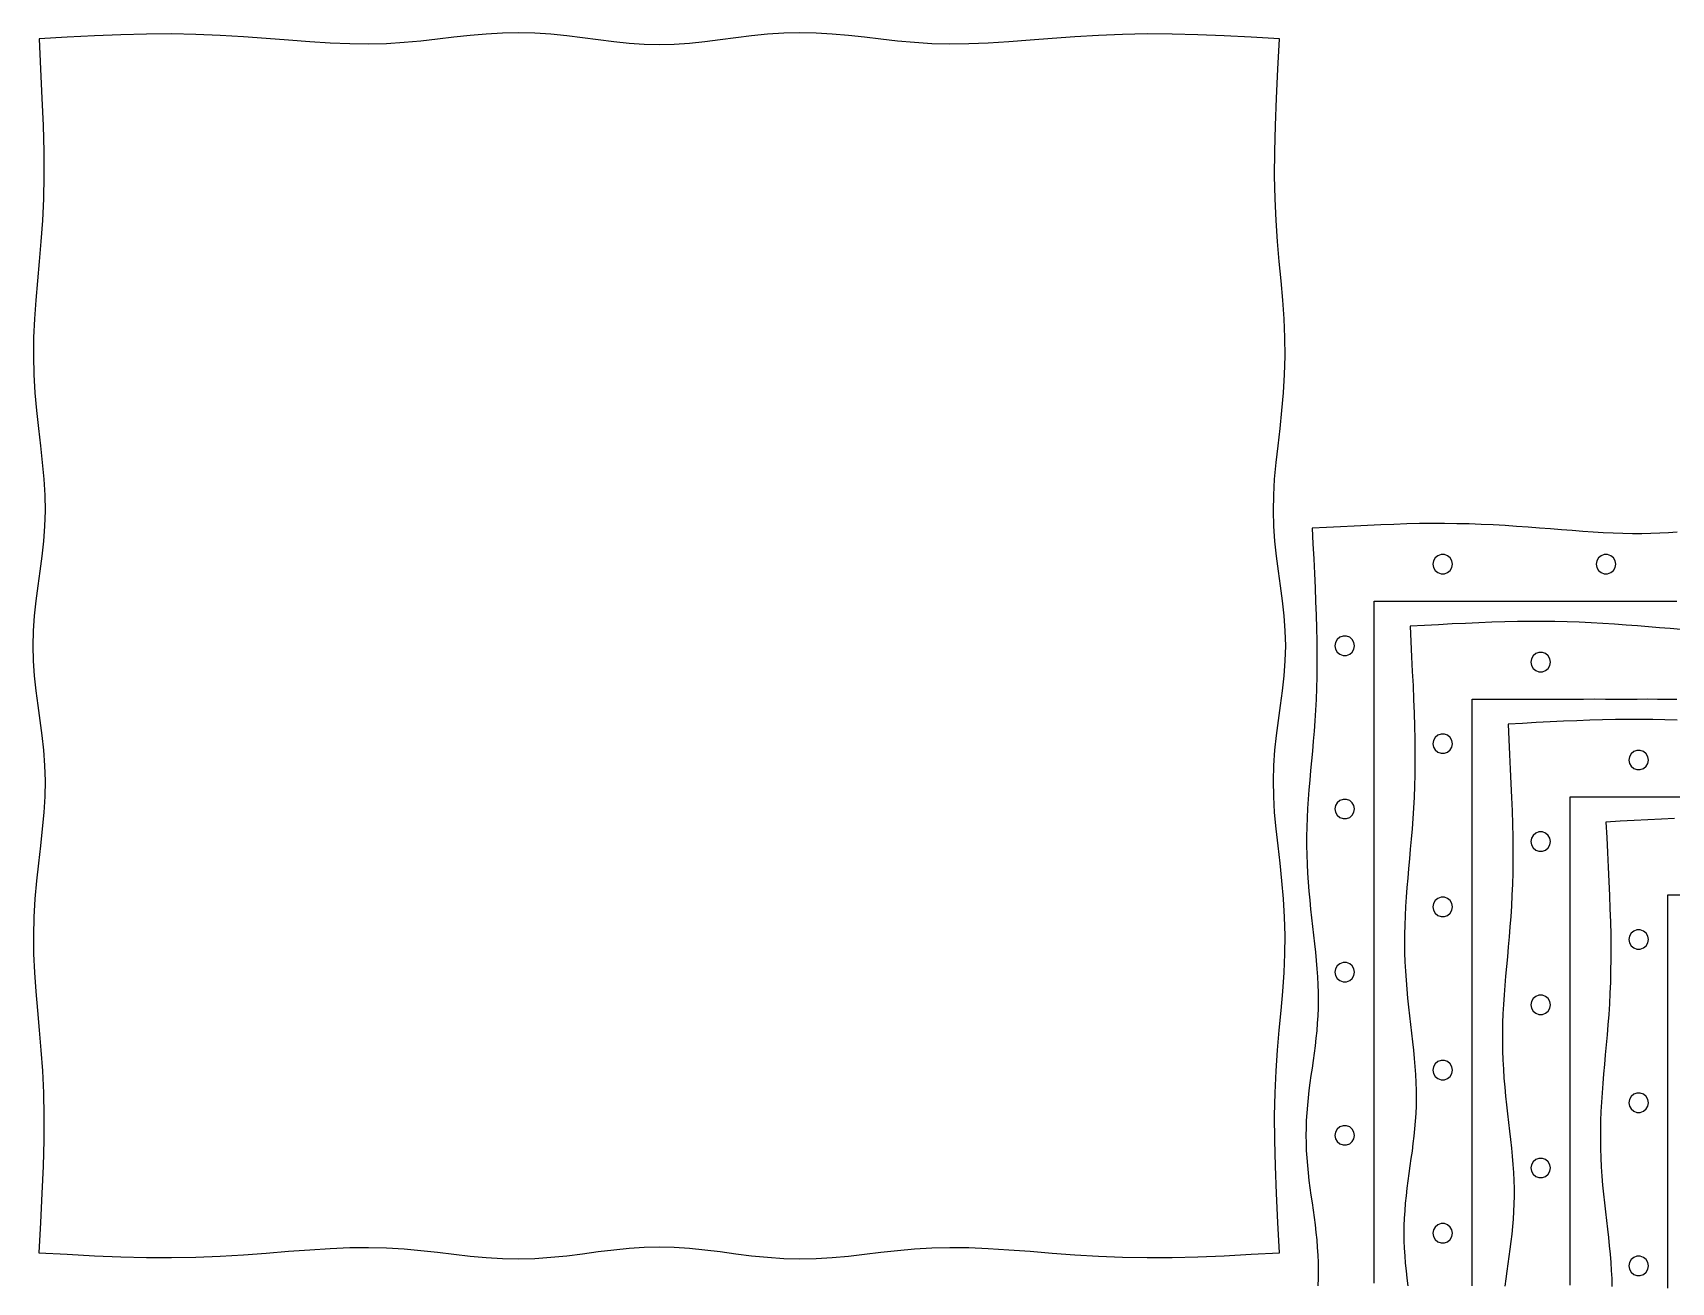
# Model space of a CAD drawing. Header units: metres. Extents: x 28 to 1492, y 12 to 1398.
# Drawn here: x 28 to 530, y 855 to 1238 of the extents above; entities that cross this region are included whole.
import ezdxf

# ---------------------------------------------------------------- set-up
doc = ezdxf.new("R2010")
doc.units = ezdxf.units.M

msp = doc.modelspace()

# ---------------------------------------------------------------- linework, layer by layer
for points in [[(411.9, 1050), (411.78, 1054.6), (411.46, 1059.2), (410.97, 1063.79), (410.36, 1068.35), (409.72, 1072.9), (409.11, 1077.46), (408.61, 1082.03), (408.27, 1086.66), (408.14, 1091.36), (408.23, 1096.15), (408.52, 1101.07), (408.98, 1106.12), (409.56, 1111.3), (410.17, 1116.61), (410.75, 1122.03), (411.24, 1127.54), (411.57, 1133.12), (411.7, 1138.76), (411.64, 1144.43), (411.39, 1150.14), (410.98, 1155.91), (410.47, 1161.76), (409.92, 1167.73), (409.39, 1173.88), (408.95, 1180.27), (408.65, 1186.96), (408.51, 1194.02), (408.55, 1201.48), (408.76, 1209.4), (409.1, 1217.78), (409.53, 1226.65), (410, 1236), (401.33, 1236.45), (393.01, 1236.87), (384.95, 1237.2), (377.11, 1237.41), (369.43, 1237.45), (361.91, 1237.31), (354.54, 1237.02), (347.35, 1236.59), (340.36, 1236.07), (333.59, 1235.53), (327.07, 1235.03), (320.81, 1234.63), (314.8, 1234.38), (309.05, 1234.32), (303.52, 1234.46), (298.18, 1234.78), (292.99, 1235.25), (287.92, 1235.82), (282.91, 1236.42), (277.94, 1236.98), (272.98, 1237.43), (268.03, 1237.72), (263.08, 1237.81), (258.13, 1237.68), (253.2, 1237.35), (248.31, 1236.86), (243.46, 1236.27), (238.67, 1235.63), (233.94, 1235.04), (229.26, 1234.56), (224.62, 1234.24), (220, 1234.14), (215.38, 1234.24), (210.74, 1234.56), (206.06, 1235.04), (201.33, 1235.63), (196.54, 1236.27), (191.69, 1236.86), (186.8, 1237.35), (181.87, 1237.68), (176.92, 1237.81), (171.97, 1237.72), (167.02, 1237.43), (162.06, 1236.98), (157.09, 1236.42), (152.08, 1235.82), (147.01, 1235.25), (141.82, 1234.78), (136.48, 1234.46), (130.95, 1234.32), (125.2, 1234.38), (119.19, 1234.63), (112.93, 1235.03), (106.41, 1235.53), (99.64, 1236.07), (92.65, 1236.59), (85.46, 1237.02), (78.09, 1237.31), (70.57, 1237.45), (62.89, 1237.41), (55.05, 1237.2), (46.99, 1236.87), (38.67, 1236.45), (30.01, 1236), (30.47, 1226.65), (30.9, 1217.78), (31.24, 1209.4), (31.45, 1201.48), (31.49, 1194.02), (31.35, 1186.96), (31.05, 1180.27), (30.61, 1173.88), (30.08, 1167.73), (29.53, 1161.76), (29.02, 1155.91), (28.61, 1150.14), (28.36, 1144.43), (28.3, 1138.76), (28.43, 1133.12), (28.76, 1127.54), (29.25, 1122.03), (29.83, 1116.61), (30.44, 1111.3), (31.02, 1106.12), (31.48, 1101.07), (31.77, 1096.15), (31.86, 1091.36), (31.73, 1086.66), (31.39, 1082.03), (30.89, 1077.46), (30.28, 1072.9), (29.64, 1068.35), (29.03, 1063.79), (28.54, 1059.2), (28.22, 1054.6), (28.1, 1050), (28.22, 1045.4), (28.54, 1040.8), (29.03, 1036.21), (29.64, 1031.65), (30.28, 1027.1), (30.89, 1022.54), (31.39, 1017.97), (31.73, 1013.34), (31.86, 1008.64), (31.77, 1003.85), (31.48, 998.93), (31.02, 993.88), (30.44, 988.7), (29.83, 983.39), (29.25, 977.97), (28.76, 972.46), (28.43, 966.88), (28.3, 961.24), (28.36, 955.57), (28.61, 949.86), (29.02, 944.09), (29.53, 938.24), (30.08, 932.27), (30.61, 926.12), (31.05, 919.73), (31.35, 913.04), (31.49, 905.98), (31.45, 898.52), (31.24, 890.6), (30.9, 882.22), (30.47, 873.35), (30, 864.01), (38.67, 863.55), (46.99, 863.13), (55.05, 862.8), (62.89, 862.59), (70.57, 862.55), (78.09, 862.69), (85.46, 862.98), (92.65, 863.41), (99.64, 863.93), (106.41, 864.47), (112.93, 864.97), (119.19, 865.37), (125.2, 865.62), (130.95, 865.68), (136.48, 865.54), (141.82, 865.22), (147.01, 864.75), (152.08, 864.18), (157.09, 863.58), (162.06, 863.02), (167.02, 862.57), (171.97, 862.28), (176.92, 862.19), (181.87, 862.32), (186.8, 862.65), (191.69, 863.14), (196.54, 863.73), (201.33, 864.37), (206.06, 864.96), (210.74, 865.44), (215.38, 865.76), (220, 865.86), (224.62, 865.76), (229.26, 865.44), (233.94, 864.96), (238.67, 864.37), (243.46, 863.73), (248.31, 863.14), (253.2, 862.65), (258.13, 862.32), (263.08, 862.19), (268.03, 862.28), (272.98, 862.57), (277.94, 863.02), (282.91, 863.58), (287.92, 864.18), (292.99, 864.75), (298.18, 865.22), (303.52, 865.54), (309.05, 865.68), (314.8, 865.62), (320.81, 865.37), (327.07, 864.97), (333.59, 864.47), (340.36, 863.93), (347.35, 863.41), (354.54, 862.98), (361.91, 862.69), (369.43, 862.55), (377.11, 862.59), (384.95, 862.8), (393.01, 863.13), (401.33, 863.55), (409.99, 864), (409.53, 873.35), (409.1, 882.22), (408.76, 890.6), (408.55, 898.52), (408.51, 905.98), (408.65, 913.04), (408.95, 919.73), (409.39, 926.12), (409.92, 932.27), (410.47, 938.24), (410.98, 944.09), (411.39, 949.86), (411.64, 955.57), (411.7, 961.24), (411.57, 966.88), (411.24, 972.46), (410.75, 977.97), (410.17, 983.39), (409.56, 988.7), (408.98, 993.88), (408.52, 998.93), (408.23, 1003.85), (408.14, 1008.64), (408.27, 1013.34), (408.61, 1017.97), (409.11, 1022.54), (409.72, 1027.1), (410.36, 1031.65), (410.97, 1036.21), (411.46, 1040.8), (411.78, 1045.4), (411.9, 1050)], [(531.82, 1084.78), (529.17, 1084.6), (526.48, 1084.46), (523.74, 1084.37), (520.95, 1084.32), (518.1, 1084.33), (515.2, 1084.38), (512.23, 1084.49), (509.19, 1084.63), (506.09, 1084.81), (502.93, 1085.03), (499.7, 1085.27), (496.41, 1085.53), (493.05, 1085.8), (489.64, 1086.07), (486.17, 1086.34), (482.65, 1086.59), (479.08, 1086.82), (475.46, 1087.02), (471.8, 1087.18), (468.09, 1087.31), (464.35, 1087.4), (460.57, 1087.45), (456.75, 1087.45), (452.89, 1087.41), (448.99, 1087.32), (445.05, 1087.2), (441.05, 1087.05), (436.99, 1086.87), (432.87, 1086.67), (428.67, 1086.45), (424.39, 1086.22), (420.01, 1086), (420.24, 1081.26), (420.47, 1076.65), (420.69, 1072.16), (420.9, 1067.78), (421.08, 1063.53), (421.24, 1059.4), (421.36, 1055.38), (421.45, 1051.48), (421.49, 1047.7), (421.49, 1044.02), (421.44, 1040.44), (421.35, 1036.96), (421.22, 1033.58), (421.05, 1030.27), (420.84, 1027.04), (420.61, 1023.88), (420.35, 1020.78), (420.08, 1017.73), (419.81, 1014.72), (419.53, 1011.76), (419.27, 1008.82), (419.02, 1005.91), (418.8, 1003.02), (418.61, 1000.14), (418.46, 997.28), (418.36, 994.43), (418.3, 991.59), (418.3, 988.76), (418.34, 985.94), (418.43, 983.12), (418.58, 980.33), (418.76, 977.54), (418.99, 974.78), (419.25, 972.03), (419.53, 969.31), (419.83, 966.61), (420.14, 963.94), (420.44, 961.3), (420.74, 958.69), (421.02, 956.12), (421.26, 953.58), (421.48, 951.07), (421.65, 948.6), (421.77, 946.15), (421.84, 943.74), (421.86, 941.36), (421.82, 939), (421.73, 936.66), (421.58, 934.34), (421.39, 932.03), (421.16, 929.74), (420.89, 927.46), (420.6, 925.18), (420.28, 922.9), (419.96, 920.63), (419.64, 918.35), (419.32, 916.07), (419.03, 913.79), (418.77, 911.5), (418.54, 909.2), (418.35, 906.91), (418.22, 904.6), (418.13, 902.3), (418.1, 900), (418.13, 897.7), (418.22, 895.4), (418.35, 893.09), (418.54, 890.8), (418.77, 888.5), (419.03, 886.21), (419.32, 883.93), (419.64, 881.65), (419.96, 879.37), (420.28, 877.1), (420.6, 874.82), (420.89, 872.54), (421.16, 870.26), (421.39, 867.97), (421.58, 865.66), (421.73, 863.34), (421.82, 861), (421.86, 858.64), (421.84, 856.26), (421.77, 853.85)], [(463, 1075), (462.81, 1076.02), (462.29, 1076.92), (461.5, 1077.59), (460.52, 1077.95), (459.48, 1077.95), (458.51, 1077.59), (457.71, 1076.92), (457.19, 1076.02), (457, 1075), (457.19, 1073.98), (457.71, 1073.08), (458.5, 1072.41), (459.48, 1072.05), (460.52, 1072.05), (461.5, 1072.41), (462.29, 1073.08), (462.81, 1073.98), (463, 1075)], [(513, 1075), (512.81, 1076.02), (512.29, 1076.92), (511.5, 1077.59), (510.52, 1077.95), (509.48, 1077.95), (508.51, 1077.59), (507.71, 1076.92), (507.19, 1076.02), (507, 1075), (507.19, 1073.98), (507.71, 1073.08), (508.5, 1072.41), (509.48, 1072.05), (510.52, 1072.05), (511.5, 1072.41), (512.29, 1073.08), (512.81, 1073.98), (513, 1075)], [(439, 854.7), (439.01, 856.86), (439, 859), (439, 861.13), (439.01, 863.24), (439.01, 865.35), (439, 867.44), (439, 869.53), (439, 871.6), (439, 873.67), (439, 875.72), (439, 877.77), (439, 879.81), (439, 881.85), (439, 883.88), (439, 885.91), (439, 887.93), (439, 889.95), (439, 891.96), (439, 893.98), (439, 895.99), (439, 898), (439, 900), (439, 902), (439, 904.01), (439, 906.02), (439, 908.04), (439, 910.05), (439, 912.07), (439, 914.09), (439, 916.12), (439, 918.15), (439, 920.19), (439, 922.23), (439, 924.28), (439, 926.33), (439, 928.4), (439.01, 930.47), (439, 932.56), (439, 934.65), (439, 936.76), (439.01, 938.87), (439, 941), (439, 943.14), (439, 945.3), (439, 947.47), (439, 949.65), (439, 951.85), (439, 954.07), (439, 956.31), (439, 958.57), (439, 960.84), (439, 963.14), (439, 965.46), (439, 967.8), (439, 970.17), (439, 972.56), (439, 974.98), (439, 977.42), (439, 979.89), (439, 982.39), (439, 984.93), (439, 987.49), (439, 990.09), (439, 992.73), (439, 995.4), (439, 998.11), (439, 1000.86), (439, 1003.66), (439, 1006.49), (439, 1009.38), (439, 1012.31), (439, 1015.29), (439, 1018.32), (439, 1021.4), (439, 1024.55), (439, 1027.75), (439, 1031.01), (439, 1034.34), (439, 1037.74), (439, 1041.2), (439, 1044.74), (439, 1048.36), (439.01, 1052.06), (439, 1055.85), (439, 1059.73), (439.01, 1063.69), (443.15, 1063.69), (447.2, 1063.69), (451.15, 1063.69), (455.02, 1063.69), (458.8, 1063.69), (462.5, 1063.69), (466.12, 1063.69), (469.67, 1063.69), (473.15, 1063.69), (476.56, 1063.7), (479.9, 1063.69), (483.18, 1063.69), (486.41, 1063.69), (489.57, 1063.69), (492.69, 1063.7), (495.75, 1063.69), (498.76, 1063.69), (501.72, 1063.69), (504.64, 1063.69), (507.51, 1063.69), (510.34, 1063.69), (513.13, 1063.69), (515.89, 1063.69), (518.6, 1063.7), (521.28, 1063.7), (523.93, 1063.69), (526.54, 1063.69), (529.13, 1063.69), (531.68, 1063.69)], [(532.93, 1055.03), (529.7, 1055.27), (526.41, 1055.53), (523.05, 1055.8), (519.64, 1056.07), (516.17, 1056.34), (512.65, 1056.59), (509.08, 1056.82), (505.46, 1057.02), (501.8, 1057.18), (498.09, 1057.31), (494.35, 1057.4), (490.57, 1057.45), (486.75, 1057.45), (482.89, 1057.41), (478.99, 1057.32), (475.05, 1057.2), (471.05, 1057.05), (466.99, 1056.87), (462.87, 1056.67), (458.67, 1056.45), (454.39, 1056.22), (450.01, 1056), (450.24, 1051.26), (450.47, 1046.65), (450.69, 1042.16), (450.9, 1037.78), (451.08, 1033.53), (451.24, 1029.4), (451.36, 1025.38), (451.45, 1021.48), (451.49, 1017.7), (451.49, 1014.02), (451.44, 1010.44), (451.35, 1006.96), (451.22, 1003.58), (451.05, 1000.27), (450.84, 997.04), (450.61, 993.88), (450.35, 990.78), (450.08, 987.73), (449.81, 984.72), (449.53, 981.76), (449.27, 978.82), (449.02, 975.91), (448.8, 973.02), (448.61, 970.14), (448.46, 967.28), (448.36, 964.43), (448.3, 961.59), (448.3, 958.76), (448.34, 955.94), (448.43, 953.12), (448.58, 950.33), (448.76, 947.54), (448.99, 944.78), (449.25, 942.03), (449.53, 939.31), (449.83, 936.61), (450.14, 933.94), (450.44, 931.3), (450.74, 928.69), (451.02, 926.12), (451.26, 923.58), (451.48, 921.07), (451.65, 918.6), (451.77, 916.15), (451.84, 913.74), (451.86, 911.36), (451.82, 909), (451.73, 906.66), (451.58, 904.34), (451.39, 902.03), (451.16, 899.74), (450.89, 897.46), (450.6, 895.18), (450.28, 892.9), (449.96, 890.63), (449.64, 888.35), (449.32, 886.07), (449.03, 883.79), (448.77, 881.5), (448.54, 879.2), (448.35, 876.91), (448.22, 874.6), (448.13, 872.3), (448.1, 870), (448.13, 867.7), (448.22, 865.4), (448.35, 863.09), (448.54, 860.8), (448.77, 858.5), (449.03, 856.21), (449.32, 853.93)], [(433, 1050), (432.81, 1051.02), (432.29, 1051.92), (431.5, 1052.59), (430.52, 1052.95), (429.48, 1052.95), (428.51, 1052.59), (427.71, 1051.92), (427.19, 1051.02), (427, 1050), (427.19, 1048.98), (427.71, 1048.08), (428.5, 1047.41), (429.48, 1047.05), (430.52, 1047.05), (431.5, 1047.41), (432.29, 1048.08), (432.81, 1048.98), (433, 1050)], [(493, 1045), (492.81, 1046.02), (492.29, 1046.92), (491.5, 1047.59), (490.52, 1047.95), (489.48, 1047.95), (488.51, 1047.59), (487.71, 1046.92), (487.19, 1046.02), (487, 1045), (487.19, 1043.98), (487.71, 1043.08), (488.5, 1042.41), (489.48, 1042.05), (490.52, 1042.05), (491.5, 1042.41), (492.29, 1043.08), (492.81, 1043.98), (493, 1045)], [(469, 853.88), (469, 855.91), (469, 857.93), (469, 859.95), (469, 861.96), (469, 863.98), (469, 865.99), (469, 868), (469, 870), (469, 872), (469, 874.01), (469, 876.02), (469, 878.04), (469, 880.05), (469, 882.07), (469, 884.09), (469, 886.12), (469, 888.15), (469, 890.19), (469, 892.23), (469, 894.28), (469, 896.33), (469, 898.4), (469.01, 900.47), (469, 902.56), (469, 904.65), (469, 906.76), (469.01, 908.87), (469, 911), (469, 913.14), (469, 915.3), (469, 917.47), (469, 919.65), (469, 921.85), (469, 924.07), (469, 926.31), (469, 928.57), (469, 930.84), (469, 933.14), (469, 935.46), (469, 937.8), (469, 940.17), (469, 942.56), (469, 944.98), (469, 947.42), (469, 949.89), (469, 952.39), (469, 954.93), (469, 957.49), (469, 960.09), (469, 962.73), (469, 965.4), (469, 968.11), (469, 970.86), (469, 973.66), (469, 976.49), (469, 979.38), (469, 982.31), (469, 985.29), (469, 988.32), (469, 991.4), (469, 994.55), (469, 997.75), (469, 1001.01), (469, 1004.34), (469, 1007.74), (469, 1011.2), (469, 1014.74), (469, 1018.36), (469.01, 1022.06), (469, 1025.85), (469, 1029.73), (469.01, 1033.69), (473.15, 1033.69), (477.2, 1033.69), (481.15, 1033.69), (485.02, 1033.69), (488.8, 1033.69), (492.5, 1033.69), (496.12, 1033.69), (499.67, 1033.69), (503.15, 1033.69), (506.56, 1033.7), (509.9, 1033.69), (513.18, 1033.69), (516.41, 1033.69), (519.57, 1033.69), (522.69, 1033.7), (525.75, 1033.69), (528.76, 1033.69), (531.72, 1033.69)], [(531.8, 1027.18), (528.09, 1027.31), (524.35, 1027.4), (520.57, 1027.45), (516.75, 1027.45), (512.89, 1027.41), (508.99, 1027.32), (505.05, 1027.2), (501.05, 1027.05), (496.99, 1026.87), (492.87, 1026.67), (488.67, 1026.45), (484.39, 1026.22), (480.01, 1026), (480.24, 1021.26), (480.47, 1016.65), (480.69, 1012.16), (480.9, 1007.78), (481.08, 1003.53), (481.24, 999.4), (481.36, 995.38), (481.45, 991.48), (481.49, 987.7), (481.49, 984.02), (481.44, 980.44), (481.35, 976.96), (481.22, 973.58), (481.05, 970.27), (480.84, 967.04), (480.61, 963.88), (480.35, 960.78), (480.08, 957.73), (479.81, 954.72), (479.53, 951.76), (479.27, 948.82), (479.02, 945.91), (478.8, 943.02), (478.61, 940.14), (478.46, 937.28), (478.36, 934.43), (478.3, 931.59), (478.3, 928.76), (478.34, 925.94), (478.43, 923.12), (478.58, 920.33), (478.76, 917.54), (478.99, 914.78), (479.25, 912.03), (479.53, 909.31), (479.83, 906.61), (480.14, 903.94), (480.44, 901.3), (480.74, 898.69), (481.02, 896.12), (481.26, 893.58), (481.48, 891.07), (481.65, 888.6), (481.77, 886.15), (481.84, 883.74), (481.86, 881.36), (481.82, 879), (481.73, 876.66), (481.58, 874.34), (481.39, 872.03), (481.16, 869.74), (480.89, 867.46), (480.6, 865.18), (480.28, 862.9), (479.96, 860.63), (479.64, 858.35), (479.32, 856.07), (479.03, 853.79)], [(463, 1020), (462.81, 1021.02), (462.29, 1021.92), (461.5, 1022.59), (460.52, 1022.95), (459.48, 1022.95), (458.51, 1022.59), (457.71, 1021.92), (457.19, 1021.02), (457, 1020), (457.19, 1018.98), (457.71, 1018.08), (458.5, 1017.41), (459.48, 1017.05), (460.52, 1017.05), (461.5, 1017.41), (462.29, 1018.08), (462.81, 1018.98), (463, 1020)], [(523, 1015), (522.81, 1016.02), (522.29, 1016.92), (521.5, 1017.59), (520.52, 1017.95), (519.48, 1017.95), (518.51, 1017.59), (517.71, 1016.92), (517.19, 1016.02), (517, 1015), (517.19, 1013.98), (517.71, 1013.08), (518.5, 1012.41), (519.48, 1012.05), (520.52, 1012.05), (521.5, 1012.41), (522.29, 1013.08), (522.81, 1013.98), (523, 1015)], [(433, 1000), (432.81, 1001.02), (432.29, 1001.92), (431.5, 1002.59), (430.52, 1002.95), (429.48, 1002.95), (428.51, 1002.59), (427.71, 1001.92), (427.19, 1001.02), (427, 1000), (427.19, 998.98), (427.71, 998.08), (428.5, 997.41), (429.48, 997.05), (430.52, 997.05), (431.5, 997.41), (432.29, 998.08), (432.81, 998.98), (433, 1000)], [(499, 854.09), (499, 856.12), (499, 858.15), (499, 860.19), (499, 862.23), (499, 864.28), (499, 866.33), (499, 868.4), (499.01, 870.47), (499, 872.56), (499, 874.65), (499, 876.76), (499.01, 878.87), (499, 881), (499, 883.14), (499, 885.3), (499, 887.47), (499, 889.65), (499, 891.85), (499, 894.07), (499, 896.31), (499, 898.57), (499, 900.84), (499, 903.14), (499, 905.46), (499, 907.8), (499, 910.17), (499, 912.56), (499, 914.98), (499, 917.42), (499, 919.89), (499, 922.39), (499, 924.93), (499, 927.49), (499, 930.09), (499, 932.73), (499, 935.4), (499, 938.11), (499, 940.86), (499, 943.66), (499, 946.49), (499, 949.38), (499, 952.31), (499, 955.29), (499, 958.32), (499, 961.4), (499, 964.55), (499, 967.75), (499, 971.01), (499, 974.34), (499, 977.74), (499, 981.2), (499, 984.74), (499, 988.36), (499.01, 992.06), (499, 995.85), (499, 999.73), (499.01, 1003.69), (503.15, 1003.69), (507.2, 1003.69), (511.15, 1003.69), (515.02, 1003.69), (518.8, 1003.69), (522.5, 1003.69), (526.12, 1003.69), (529.67, 1003.69), (533.15, 1003.69)], [(531.05, 997.05), (526.99, 996.87), (522.87, 996.67), (518.67, 996.45), (514.39, 996.22), (510.01, 996), (510.24, 991.26), (510.47, 986.65), (510.69, 982.16), (510.9, 977.78), (511.08, 973.53), (511.24, 969.4), (511.36, 965.38), (511.45, 961.48), (511.49, 957.7), (511.49, 954.02), (511.44, 950.44), (511.35, 946.96), (511.22, 943.58), (511.05, 940.27), (510.84, 937.04), (510.61, 933.88), (510.35, 930.78), (510.08, 927.73), (509.81, 924.72), (509.53, 921.76), (509.27, 918.82), (509.02, 915.91), (508.8, 913.02), (508.61, 910.14), (508.46, 907.28), (508.36, 904.43), (508.3, 901.59), (508.3, 898.76), (508.34, 895.94), (508.43, 893.12), (508.58, 890.33), (508.76, 887.54), (508.99, 884.78), (509.25, 882.03), (509.53, 879.31), (509.83, 876.61), (510.14, 873.94), (510.44, 871.3), (510.74, 868.69), (511.02, 866.12), (511.26, 863.58), (511.48, 861.07), (511.65, 858.6), (511.77, 856.15), (511.84, 853.74)], [(493, 990), (492.81, 991.02), (492.29, 991.92), (491.5, 992.59), (490.52, 992.95), (489.48, 992.95), (488.51, 992.59), (487.71, 991.92), (487.19, 991.02), (487, 990), (487.19, 988.98), (487.71, 988.08), (488.5, 987.41), (489.48, 987.05), (490.52, 987.05), (491.5, 987.41), (492.29, 988.08), (492.81, 988.98), (493, 990)], [(529, 853.14), (529, 855.3), (529, 857.47), (529, 859.65), (529, 861.85), (529, 864.07), (529, 866.31), (529, 868.57), (529, 870.84), (529, 873.14), (529, 875.46), (529, 877.8), (529, 880.17), (529, 882.56), (529, 884.98), (529, 887.42), (529, 889.89), (529, 892.39), (529, 894.93), (529, 897.49), (529, 900.09), (529, 902.73), (529, 905.4), (529, 908.11), (529, 910.86), (529, 913.66), (529, 916.49), (529, 919.38), (529, 922.31), (529, 925.29), (529, 928.32), (529, 931.4), (529, 934.55), (529, 937.75), (529, 941.01), (529, 944.34), (529, 947.74), (529, 951.2), (529, 954.74), (529, 958.36), (529.01, 962.06), (529, 965.85), (529, 969.73), (529.01, 973.69), (533.15, 973.69)], [(463, 970), (462.81, 971.02), (462.29, 971.92), (461.5, 972.59), (460.52, 972.95), (459.48, 972.95), (458.51, 972.59), (457.71, 971.92), (457.19, 971.02), (457, 970), (457.19, 968.98), (457.71, 968.08), (458.5, 967.41), (459.48, 967.05), (460.52, 967.05), (461.5, 967.41), (462.29, 968.08), (462.81, 968.98), (463, 970)], [(523, 960), (522.81, 961.02), (522.29, 961.92), (521.5, 962.59), (520.52, 962.95), (519.48, 962.95), (518.51, 962.59), (517.71, 961.92), (517.19, 961.02), (517, 960), (517.19, 958.98), (517.71, 958.08), (518.5, 957.41), (519.48, 957.05), (520.52, 957.05), (521.5, 957.41), (522.29, 958.08), (522.81, 958.98), (523, 960)], [(433, 950), (432.81, 951.02), (432.29, 951.92), (431.5, 952.59), (430.52, 952.95), (429.48, 952.95), (428.51, 952.59), (427.71, 951.92), (427.19, 951.02), (427, 950), (427.19, 948.98), (427.71, 948.08), (428.5, 947.41), (429.48, 947.05), (430.52, 947.05), (431.5, 947.41), (432.29, 948.08), (432.81, 948.98), (433, 950)], [(493, 940), (492.81, 941.02), (492.29, 941.92), (491.5, 942.59), (490.52, 942.95), (489.48, 942.95), (488.51, 942.59), (487.71, 941.92), (487.19, 941.02), (487, 940), (487.19, 938.98), (487.71, 938.08), (488.5, 937.41), (489.48, 937.05), (490.52, 937.05), (491.5, 937.41), (492.29, 938.08), (492.81, 938.98), (493, 940)], [(463, 920), (462.81, 921.02), (462.29, 921.92), (461.5, 922.59), (460.52, 922.95), (459.48, 922.95), (458.51, 922.59), (457.71, 921.92), (457.19, 921.02), (457, 920), (457.19, 918.98), (457.71, 918.08), (458.5, 917.41), (459.48, 917.05), (460.52, 917.05), (461.5, 917.41), (462.29, 918.08), (462.81, 918.98), (463, 920)], [(523, 910), (522.81, 911.02), (522.29, 911.92), (521.5, 912.59), (520.52, 912.95), (519.48, 912.95), (518.51, 912.59), (517.71, 911.92), (517.19, 911.02), (517, 910), (517.19, 908.98), (517.71, 908.08), (518.5, 907.41), (519.48, 907.05), (520.52, 907.05), (521.5, 907.41), (522.29, 908.08), (522.81, 908.98), (523, 910)], [(433, 900), (432.81, 901.02), (432.29, 901.92), (431.5, 902.59), (430.52, 902.95), (429.48, 902.95), (428.51, 902.59), (427.71, 901.92), (427.19, 901.02), (427, 900), (427.19, 898.98), (427.71, 898.08), (428.5, 897.41), (429.48, 897.05), (430.52, 897.05), (431.5, 897.41), (432.29, 898.08), (432.81, 898.98), (433, 900)], [(493, 890), (492.81, 891.02), (492.29, 891.92), (491.5, 892.59), (490.52, 892.95), (489.48, 892.95), (488.51, 892.59), (487.71, 891.92), (487.19, 891.02), (487, 890), (487.19, 888.98), (487.71, 888.08), (488.5, 887.41), (489.48, 887.05), (490.52, 887.05), (491.5, 887.41), (492.29, 888.08), (492.81, 888.98), (493, 890)], [(463, 870), (462.81, 871.02), (462.29, 871.92), (461.5, 872.59), (460.52, 872.95), (459.48, 872.95), (458.51, 872.59), (457.71, 871.92), (457.19, 871.02), (457, 870), (457.19, 868.98), (457.71, 868.08), (458.5, 867.41), (459.48, 867.05), (460.52, 867.05), (461.5, 867.41), (462.29, 868.08), (462.81, 868.98), (463, 870)], [(523, 860), (522.81, 861.02), (522.29, 861.92), (521.5, 862.59), (520.52, 862.95), (519.48, 862.95), (518.51, 862.59), (517.71, 861.92), (517.19, 861.02), (517, 860), (517.19, 858.98), (517.71, 858.08), (518.5, 857.41), (519.48, 857.05), (520.52, 857.05), (521.5, 857.41), (522.29, 858.08), (522.81, 858.98), (523, 860)]]:
    msp.add_lwpolyline(points)

doc.saveas('drawing.dxf')
